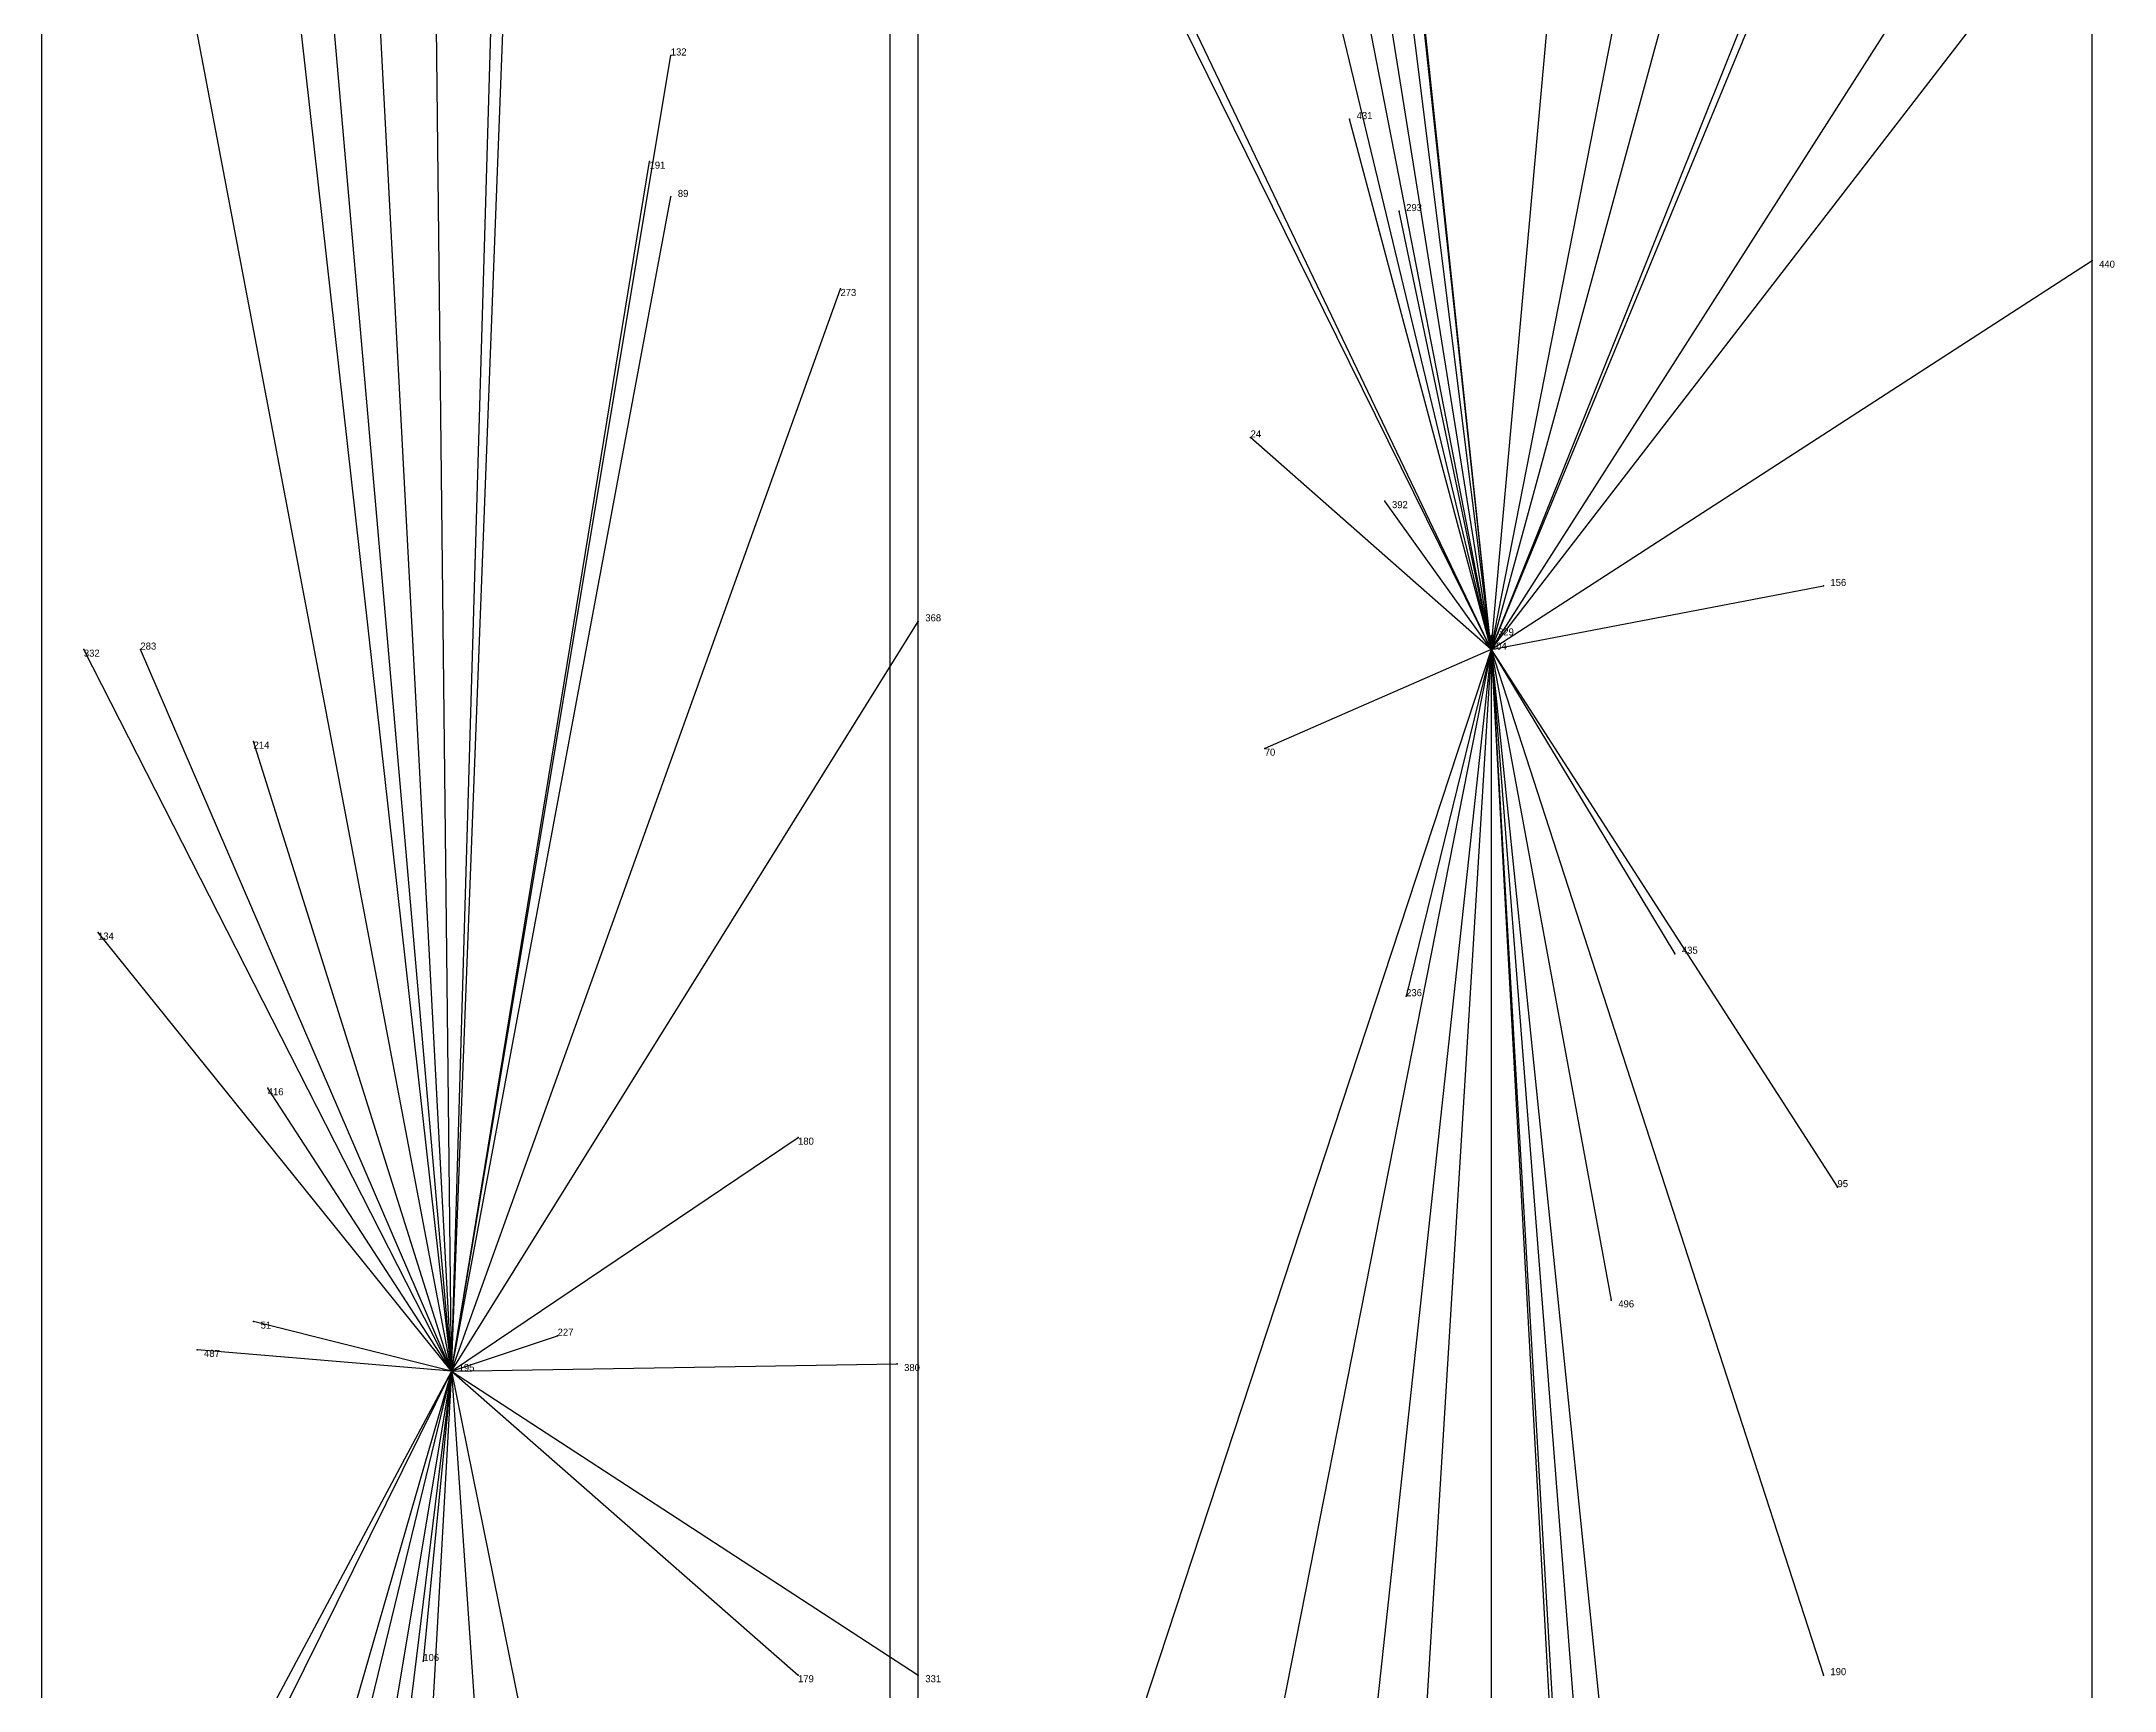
# Model space of a CAD drawing. Extents: x 0 to 1, y 0 to 1.
# Drawn here: x 0.003 to 0.2962, y 0.6488 to 0.882 of the extents above; entities that cross this region are included whole.
import ezdxf

# ---------------------------------------------------------------- set-up
doc = ezdxf.new("R2010")
doc.units = 0
for name, color, linetype in [('Clients', 3, 'CONTINUOUS'), ('Facilities', 3, 'CONTINUOUS'), ('Facilities_lines', 3, 'CONTINUOUS'), ('Min_max_boxes', 1, 'CONTINUOUS'), ('Normals', 1, 'CONTINUOUS'), ('Source_points', 5, 'CONTINUOUS'), ('Text', 3, 'CONTINUOUS')]:
    doc.layers.add(name, color=color, linetype=linetype)

msp = doc.modelspace()

# ---------------------------------------------------------------- linework, layer by layer
at = {"layer": 'Clients', "color": 5}
for p in [(0.092, 0.88), (0.188, 0.871), (0.089, 0.865), (0.092, 0.86), (0.195, 0.858), (0.293, 0.851), (0.116, 0.847), (0.174, 0.826), (0.193, 0.817), (0.255, 0.805), (0.127, 0.8), (0.208, 0.798), (0.009, 0.796), (0.017, 0.796), (0.033, 0.783), (0.176, 0.782), (0.011, 0.756), (0.234, 0.753), (0.196, 0.747), (0.035, 0.734), (0.11, 0.727), (0.257, 0.72), (0.225, 0.704), (0.033, 0.701), (0.076, 0.699), (0.025, 0.697), (0.124, 0.695), (0.057, 0.653), (0.11, 0.651), (0.127, 0.651), (0.255, 0.651)]:
    msp.add_point(p, dxfattribs=at)
at = {"layer": 'Facilities', "color": 3}
for p in [(0.208, 0.796), (0.061, 0.694)]:
    msp.add_point(p, dxfattribs=at)
at = {"layer": 'Facilities_lines', "color": 3}
for p, q in [((0.061, 0.694), (0.003, 0.999)), ((0.061, 0.694), (0.036, 0.98)), ((0.208, 0.796), (0.123, 0.974)), ((0.061, 0.694), (0.058, 0.962)), ((0.208, 0.796), (0.275, 0.963)), ((0.208, 0.796), (0.188, 0.956)), ((0.208, 0.796), (0.191, 0.956)), ((0.061, 0.694), (0.071, 0.955)), ((0.208, 0.796), (0.17, 0.954)), ((0.208, 0.796), (0.221, 0.94)), ((0.208, 0.796), (0.139, 0.936)), ((0.061, 0.694), (0.068, 0.932)), ((0.208, 0.796), (0.263, 0.929)), ((0.208, 0.796), (0.194, 0.926)), ((0.208, 0.796), (0.291, 0.926)), ((0.061, 0.694), (0.049, 0.921)), ((0.208, 0.796), (0.232, 0.918)), ((0.208, 0.796), (0.241, 0.917)), ((0.208, 0.796), (0.187, 0.904)), ((0.061, 0.694), (0.039, 0.89)), ((0.208, 0.796), (0.193, 0.89)), ((0.208, 0.796), (0.279, 0.888)), ((0.061, 0.694), (0.092, 0.88)), ((0.208, 0.796), (0.188, 0.871)), ((0.061, 0.694), (0.089, 0.865)), ((0.061, 0.694), (0.092, 0.86)), ((0.208, 0.796), (0.195, 0.858)), ((0.208, 0.796), (0.293, 0.851)), ((0.061, 0.694), (0.116, 0.847)), ((0.208, 0.796), (0.174, 0.826)), ((0.208, 0.796), (0.193, 0.817)), ((0.208, 0.796), (0.255, 0.805)), ((0.061, 0.694), (0.127, 0.8)), ((0.208, 0.796), (0.208, 0.798)), ((0.061, 0.694), (0.009, 0.796)), ((0.061, 0.694), (0.017, 0.796)), ((0.208, 0.796), (0.154, 0.522)), ((0.208, 0.796), (0.156, 0.638)), ((0.208, 0.796), (0.176, 0.782)), ((0.208, 0.796), (0.189, 0.62)), ((0.208, 0.796), (0.196, 0.747)), ((0.208, 0.796), (0.198, 0.632)), ((0.208, 0.796), (0.218, 0.615)), ((0.208, 0.796), (0.257, 0.72)), ((0.208, 0.796), (0.221, 0.63)), ((0.208, 0.796), (0.237, 0.514)), ((0.208, 0.796), (0.255, 0.651)), ((0.208, 0.796), (0.208, 0.52)), ((0.208, 0.796), (0.234, 0.753)), ((0.208, 0.796), (0.219, 0.607)), ((0.208, 0.796), (0.225, 0.704)), ((0.061, 0.694), (0.033, 0.783)), ((0.061, 0.694), (0.011, 0.756)), ((0.061, 0.694), (0.035, 0.734)), ((0.061, 0.694), (0.11, 0.727)), ((0.061, 0.694), (0.033, 0.701)), ((0.061, 0.694), (0.076, 0.699)), ((0.061, 0.694), (0.025, 0.697)), ((0.061, 0.694), (0.124, 0.695)), ((0.061, 0.694), (0.007, 0.585)), ((0.061, 0.694), (0.01, 0.484)), ((0.061, 0.694), (0.025, 0.402)), ((0.061, 0.694), (0.026, 0.573)), ((0.061, 0.694), (0.03, 0.636)), ((0.061, 0.694), (0.049, 0.622)), ((0.061, 0.694), (0.05, 0.498)), ((0.061, 0.694), (0.057, 0.653)), ((0.061, 0.694), (0.09, 0.551)), ((0.061, 0.694), (0.11, 0.651)), ((0.061, 0.694), (0.127, 0.651)), ((0.061, 0.694), (0.067, 0.606))]:
    msp.add_line(p, q, dxfattribs=at)
at = {"layer": 'Min_max_boxes', "color": 1}
for p, q in [((0.003, 0.999), (0.003, 0.402)), ((0.003, 0.999), (0.003, 0.402)), ((0.127, 0.402), (0.127, 0.999)), ((0.127, 0.402), (0.127, 0.999)), ((0.123, 0.974), (0.123, 0.514)), ((0.123, 0.974), (0.123, 0.514)), ((0.293, 0.514), (0.293, 0.974)), ((0.293, 0.514), (0.293, 0.974))]:
    msp.add_line(p, q, dxfattribs=at)
at = {"layer": 'Normals', "color": 1}
for p, q in [((0.092, 0.88), (0.092, 0.88, 0.1)), ((0.188, 0.871), (0.188, 0.871, 0.1)), ((0.089, 0.865), (0.089, 0.865, 0.1)), ((0.092, 0.86), (0.092, 0.86, 0.1)), ((0.195, 0.858), (0.195, 0.858, 0.1)), ((0.293, 0.851), (0.293, 0.851, 0.1)), ((0.116, 0.847), (0.116, 0.847, 0.1)), ((0.174, 0.826), (0.174, 0.826, 0.1)), ((0.193, 0.817), (0.193, 0.817, 0.1)), ((0.255, 0.805), (0.255, 0.805, 0.1)), ((0.127, 0.8), (0.127, 0.8, 0.1)), ((0.208, 0.798), (0.208, 0.798, 0.1)), ((0.009, 0.796), (0.009, 0.796, 0.1)), ((0.017, 0.796), (0.017, 0.796, 0.1)), ((0.208, 0.796), (0.208, 0.796, 0.1)), ((0.033, 0.783), (0.033, 0.783, 0.1)), ((0.176, 0.782), (0.176, 0.782, 0.1)), ((0.011, 0.756), (0.011, 0.756, 0.1)), ((0.234, 0.753), (0.234, 0.753, 0.1)), ((0.196, 0.747), (0.196, 0.747, 0.1)), ((0.035, 0.734), (0.035, 0.734, 0.1)), ((0.11, 0.727), (0.11, 0.727, 0.1)), ((0.257, 0.72), (0.257, 0.72, 0.1)), ((0.225, 0.704), (0.225, 0.704, 0.1)), ((0.033, 0.701), (0.033, 0.701, 0.1)), ((0.076, 0.699), (0.076, 0.699, 0.1)), ((0.025, 0.697), (0.025, 0.697, 0.1)), ((0.124, 0.695), (0.124, 0.695, 0.1)), ((0.061, 0.694), (0.061, 0.694, 0.1)), ((0.057, 0.653), (0.057, 0.653, 0.1)), ((0.11, 0.651), (0.11, 0.651, 0.1)), ((0.127, 0.651), (0.127, 0.651, 0.1)), ((0.255, 0.651), (0.255, 0.651, 0.1))]:
    msp.add_line(p, q, dxfattribs=at)
at = {"layer": 'Source_points', "color": 5}
for p in [(0.092, 0.88), (0.188, 0.871), (0.089, 0.865), (0.092, 0.86), (0.195, 0.858), (0.293, 0.851), (0.116, 0.847), (0.174, 0.826), (0.193, 0.817), (0.255, 0.805), (0.127, 0.8), (0.208, 0.798), (0.009, 0.796), (0.017, 0.796), (0.208, 0.796), (0.033, 0.783), (0.176, 0.782), (0.011, 0.756), (0.234, 0.753), (0.196, 0.747), (0.035, 0.734), (0.11, 0.727), (0.257, 0.72), (0.225, 0.704), (0.033, 0.701), (0.076, 0.699), (0.025, 0.697), (0.124, 0.695), (0.061, 0.694), (0.057, 0.653), (0.11, 0.651), (0.127, 0.651), (0.255, 0.651)]:
    msp.add_point(p, dxfattribs=at)

# ---------------------------------------------------------------- texts
at = {"layer": 'Text', "color": 3}
for s, p in [('132', (0.092, 0.88)), ('431', (0.189, 0.871)), ('191', (0.089, 0.864)), ('89', (0.093, 0.86)), ('293', (0.196, 0.858)), ('440', (0.294, 0.85)), ('273', (0.116, 0.846)), ('24', (0.174, 0.826)), ('392', (0.194, 0.816)), ('156', (0.256, 0.805)), ('368', (0.128, 0.8)), ('329', (0.209, 0.798)), ('332', (0.009, 0.795)), ('283', (0.017, 0.796)), ('204', (0.208, 0.796)), ('214', (0.033, 0.782)), ('70', (0.176, 0.781)), ('134', (0.011, 0.755)), ('435', (0.235, 0.753)), ('236', (0.196, 0.747)), ('416', (0.035, 0.733)), ('180', (0.11, 0.726)), ('95', (0.257, 0.72)), ('496', (0.226, 0.703)), ('51', (0.034, 0.7)), ('227', (0.076, 0.699)), ('487', (0.026, 0.696)), ('195', (0.062, 0.694)), ('380', (0.125, 0.694)), ('106', (0.057, 0.653)), ('179', (0.11, 0.65)), ('331', (0.128, 0.65)), ('190', (0.256, 0.651))]:
    msp.add_text(s, height=0.001, dxfattribs=at).set_placement(p)

doc.saveas('drawing.dxf')
